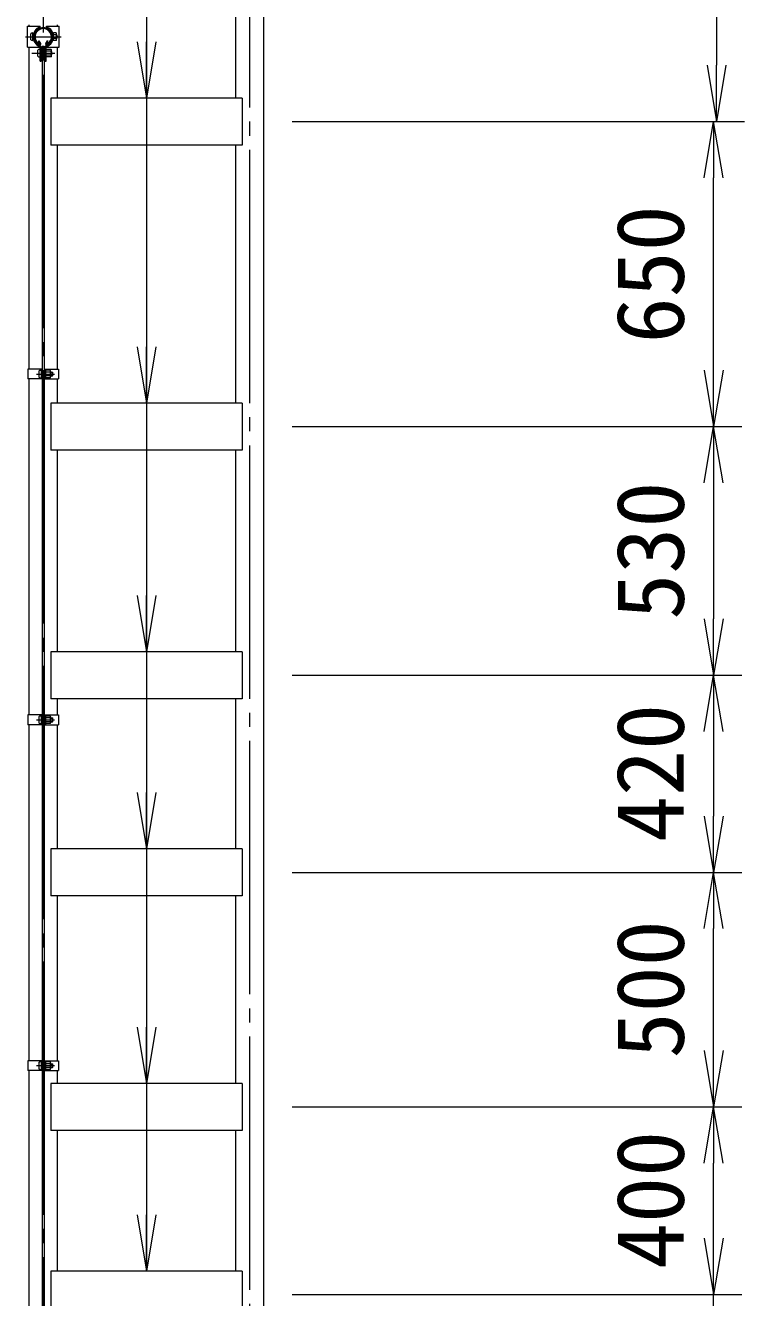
# Model space of a CAD drawing. Units: millimetres, scale not verified. Extents: x -12600 to 12600, y -8910 to 8910.
# Drawn here: x -3885 to -2353, y -4916 to -2205 of the extents above; entities that cross this region are included whole.
import ezdxf
from ezdxf.enums import TextEntityAlignment as Align

# ---------------------------------------------------------------- set-up
doc = ezdxf.new("R2010")
doc.units = ezdxf.units.MM
doc.header["$LTSCALE"] = 30
doc.linetypes.add('LONG_CHAIN', pattern=[21, 18, -1, 1, -1])
for name, color, linetype, lineweight in [('0-3_D-STR1', 1, 'Continuous', 9), ('0-6_D-BMK', 2, 'LONG_CHAIN', 9), ('0-7_D-STR3', 3, 'Continuous', 9), ('0-9_D-STR-DIM', 7, 'Continuous', 9), ('0-A_0', 7, 'Continuous', 9), ('0-D_D-STR-TXT', 7, 'Continuous', 9)]:
    doc.layers.add(name, color=color, linetype=linetype, lineweight=lineweight)
doc.styles.add('ＭＳ ゴシック', font='')
doc.styles.get('ＭＳ ゴシック').set_extended_font_data('MS Gothic')

# ---------------------------------------------------------------- blocks, each defined once
blk = doc.blocks.new('_Open')
at = {"layer": '0-A_0'}
blk.add_line((-30, 5), (0, 0), dxfattribs=at)
blk.add_lwpolyline([(-30, -5), (0, 0), (-30, 0)], dxfattribs=at)

msp = doc.modelspace()

# ---------------------------------------------------------------- linework, layer by layer
at = {"layer": '0-3_D-STR1'}
for p, q in [((-3377.14, -6110), (-3377.14, 2599)), ((-3437.64, -1760), (-3437.64, -2360)), ((-3877.64, -2206.55), (-3877.64, -2203.45)), ((-3817.14, -2206.55), (-3817.14, -2203.45)), ((-3857.58, -2238.3), (-3856.19, -2237.5)), ((-3854.07, -2244.38), (-3857.58, -2238.3)), ((-3852.68, -2243.58), (-3856.19, -2237.5)), ((-3842.11, -2243.58), (-3838.6, -2237.5)), ((-3840.72, -2244.38), (-3837.21, -2238.3)), ((-3837.21, -2238.3), (-3838.6, -2237.5)), ((-3877.64, -2937.5), (-3877.64, -2251.55)), ((-3817.14, -2360), (-3817.14, -2251.55)), ((-3423.39, -2360), (-3831.39, -2360)), ((-3831.39, -2360), (-3831.39, -2460)), ((-3423.39, -2360), (-3423.39, -2460)), ((-3423.39, -2460), (-3831.39, -2460)), ((-3817.14, -2937.5), (-3817.14, -2460)), ((-3437.64, -2460), (-3437.64, -3010)), ((-3877.64, -3674.5), (-3877.64, -2958.5)), ((-3817.14, -3010), (-3817.14, -2958.5)), ((-3423.39, -3010), (-3831.39, -3010)), ((-3831.39, -3010), (-3831.39, -3110)), ((-3423.39, -3010), (-3423.39, -3110)), ((-3423.39, -3110), (-3831.39, -3110)), ((-3817.14, -3540), (-3817.14, -3110)), ((-3437.64, -3110), (-3437.64, -3540)), ((-3423.39, -3540), (-3831.39, -3540)), ((-3831.39, -3540), (-3831.39, -3640)), ((-3423.39, -3540), (-3423.39, -3640)), ((-3423.39, -3640), (-3831.39, -3640)), ((-3817.14, -3674.5), (-3817.14, -3640)), ((-3437.64, -3640), (-3437.64, -3960)), ((-3877.64, -4411.5), (-3877.64, -3695.5)), ((-3817.14, -3960), (-3817.14, -3695.5)), ((-3423.39, -3960), (-3831.39, -3960)), ((-3831.39, -3960), (-3831.39, -4060)), ((-3423.39, -3960), (-3423.39, -4060)), ((-3423.39, -4060), (-3831.39, -4060)), ((-3817.14, -4411.5), (-3817.14, -4060)), ((-3437.64, -4060), (-3437.64, -4460)), ((-3877.64, -5118.45), (-3877.64, -4432.5)), ((-3817.14, -4460), (-3817.14, -4432.5)), ((-3423.39, -4460), (-3831.39, -4460)), ((-3831.39, -4460), (-3831.39, -4560)), ((-3423.39, -4460), (-3423.39, -4560)), ((-3423.39, -4560), (-3831.39, -4560)), ((-3817.14, -4860), (-3817.14, -4560)), ((-3437.64, -4560), (-3437.64, -4860)), ((-3423.39, -4860), (-3831.39, -4860)), ((-3831.39, -4860), (-3831.39, -4960)), ((-3423.39, -4860), (-3423.39, -4960))]:
    msp.add_line(p, q, dxfattribs=at)
for centre, radius, start, end in [((-3847.39, -2229.05), 19.05, 294.32478, 245.67522), ((-3847.39, -2229.05), 17.45, 294.32478, 245.67522), ((-3854.42, -2244.58), 2, 245.67522, 30), ((-3854.42, -2244.58), 0.401, 245.67522, 30), ((-3840.37, -2244.58), 2, 150, 294.32478), ((-3840.37, -2244.58), 0.401, 150, 294.32478)]:
    msp.add_arc(centre, radius, start, end, dxfattribs=at)
at = {"layer": '0-6_D-BMK'}
for p, q in [((-3847.39, 2730), (-3847.39, -6160)), ((-3407.39, -6160), (-3407.39, 2621)), ((-3885.36, -2229.05), (-3809.43, -2229.05)), ((-3871.83, -2264.05), (-3822.96, -2264.05)), ((-3861.94, -2948), (-3823.34, -2948)), ((-3861.94, -3685), (-3823.34, -3685)), ((-3861.94, -4422), (-3823.34, -4422))]:
    msp.add_line(p, q, dxfattribs=at)
at = {"layer": '0-7_D-STR3'}
for p, q in [((-3881.04, -2206.55), (-3854.09, -2206.55)), ((-3881.04, -2251.55), (-3881.04, -2206.55)), ((-3874.19, -2235.55), (-3874.19, -2222.55)), ((-3869.39, -2237.05), (-3869.39, -2221.05)), ((-3854.09, -2210.52), (-3854.88, -2208.36)), ((-3854.09, -2210.52), (-3854.09, -2206.55)), ((-3840.69, -2210.52), (-3840.69, -2206.55)), ((-3840.69, -2206.55), (-3813.74, -2206.55)), ((-3840.69, -2210.52), (-3839.91, -2208.36)), ((-3819.89, -2220.95), (-3825.39, -2220.95)), ((-3825.39, -2237.15), (-3825.39, -2220.95)), ((-3818.89, -2235.28), (-3818.89, -2222.94)), ((-3813.74, -2251.55), (-3813.74, -2206.55)), ((-3869.03, -2225.05), (-3869.39, -2225.05)), ((-3869.03, -2233.05), (-3869.39, -2233.05)), ((-3849.64, -2249.05), (-3849.64, -5120.95)), ((-3849.64, -2249.05), (-3845.14, -2249.05)), ((-3845.14, -2249.05), (-3845.14, -5120.95)), ((-3825.39, -2225.05), (-3825.76, -2225.05)), ((-3825.39, -2233.05), (-3825.76, -2233.05)), ((-3819.89, -2225), (-3825.39, -2225)), ((-3819.89, -2233.1), (-3825.39, -2233.1)), ((-3819.89, -2237.15), (-3825.39, -2237.15)), ((-3818.89, -2225.05), (-3818.39, -2225.05)), ((-3818.89, -2225.05), (-3818.39, -2225.05)), ((-3818.89, -2225.73), (-3818.07, -2225.73)), ((-3818.89, -2232.37), (-3818.07, -2232.37)), ((-3818.89, -2233.05), (-3818.39, -2233.05)), ((-3818.89, -2233.05), (-3818.39, -2233.05)), ((-3818.39, -2233.05), (-3818.39, -2225.05)), ((-3881.04, -2251.55), (-3853.89, -2251.55)), ((-3858.69, -2270.55), (-3858.69, -2257.55)), ((-3853.89, -2281.05), (-3853.89, -2251.48)), ((-3851.59, -2281.05), (-3851.59, -2251.48)), ((-3849.89, -2258.73), (-3851.59, -2258.73)), ((-3849.89, -2269.37), (-3851.59, -2269.37)), ((-3849.89, -2269.37), (-3849.89, -2258.73)), ((-3849.89, -2260.05), (-3849.64, -2260.05)), ((-3849.89, -2268.05), (-3849.64, -2268.05)), ((-3845.14, -2260.05), (-3843.19, -2260.05)), ((-3845.14, -2268.05), (-3843.19, -2268.05)), ((-3843.19, -2281.05), (-3843.19, -2251.48)), ((-3840.89, -2281.05), (-3840.89, -2251.48)), ((-3840.89, -2251.55), (-3813.74, -2251.55)), ((-3830.89, -2255.95), (-3840.89, -2255.95)), ((-3830.89, -2260), (-3840.89, -2260)), ((-3840.89, -2260.05), (-3840.69, -2260.05)), ((-3840.89, -2268.05), (-3840.69, -2268.05)), ((-3830.89, -2268.1), (-3840.89, -2268.1)), ((-3830.89, -2272.15), (-3840.89, -2272.15)), ((-3829.89, -2270.28), (-3829.89, -2257.94)), ((-3829.89, -2268.05), (-3829.89, -2260.05)), ((-3829.89, -2260.73), (-3829.57, -2260.73)), ((-3829.89, -2267.37), (-3829.57, -2267.37)), ((-3853.89, -2281.05), (-3851.59, -2281.05)), ((-3843.19, -2281.05), (-3840.89, -2281.05)), ((-3879.94, -2937.5), (-3879.94, -2958.5)), ((-3849.64, -2937.5), (-3879.94, -2937.5)), ((-3856.74, -2941.5), (-3856.74, -2954.5)), ((-3851.94, -2937.5), (-3851.94, -2958.5)), ((-3851.94, -2940), (-3851.94, -2956)), ((-3845.14, -2937.5), (-3814.84, -2937.5)), ((-3842.84, -2937.5), (-3842.84, -2958.5)), ((-3832.84, -2939.9), (-3842.84, -2939.9)), ((-3842.84, -2939.9), (-3842.84, -2956.1)), ((-3832.84, -2943.95), (-3842.84, -2943.95)), ((-3832.84, -2952.05), (-3842.84, -2952.05)), ((-3831.84, -2941.77), (-3831.84, -2954.11)), ((-3831.84, -2944), (-3827.94, -2944)), ((-3831.84, -2944.68), (-3827.62, -2944.68)), ((-3831.84, -2951.32), (-3827.62, -2951.32)), ((-3831.84, -2952), (-3827.94, -2952)), ((-3827.94, -2944), (-3827.94, -2952)), ((-3814.84, -2937.5), (-3814.84, -2958.5)), ((-3849.64, -2958.5), (-3879.94, -2958.5)), ((-3845.14, -2958.5), (-3814.84, -2958.5)), ((-3832.84, -2956.1), (-3842.84, -2956.1)), ((-3879.94, -3674.5), (-3879.94, -3695.5)), ((-3849.64, -3674.5), (-3879.94, -3674.5)), ((-3856.74, -3678.5), (-3856.74, -3691.5)), ((-3851.94, -3674.5), (-3851.94, -3695.5)), ((-3851.94, -3677), (-3851.94, -3693)), ((-3845.14, -3674.5), (-3814.84, -3674.5)), ((-3842.84, -3674.5), (-3842.84, -3695.5)), ((-3832.84, -3676.9), (-3842.84, -3676.9)), ((-3842.84, -3676.9), (-3842.84, -3693.1)), ((-3832.84, -3680.95), (-3842.84, -3680.95)), ((-3831.84, -3678.77), (-3831.84, -3691.11)), ((-3831.84, -3681), (-3827.94, -3681)), ((-3831.84, -3681.68), (-3827.62, -3681.68)), ((-3827.94, -3681), (-3827.94, -3689)), ((-3814.84, -3674.5), (-3814.84, -3695.5)), ((-3849.64, -3695.5), (-3879.94, -3695.5)), ((-3845.14, -3695.5), (-3814.84, -3695.5)), ((-3832.84, -3689.05), (-3842.84, -3689.05)), ((-3832.84, -3693.1), (-3842.84, -3693.1)), ((-3831.84, -3688.32), (-3827.62, -3688.32)), ((-3831.84, -3689), (-3827.94, -3689)), ((-3879.94, -4411.5), (-3879.94, -4432.5)), ((-3849.64, -4411.5), (-3879.94, -4411.5)), ((-3856.74, -4415.5), (-3856.74, -4428.5)), ((-3851.94, -4411.5), (-3851.94, -4432.5)), ((-3851.94, -4414), (-3851.94, -4430)), ((-3845.14, -4411.5), (-3814.84, -4411.5)), ((-3842.84, -4411.5), (-3842.84, -4432.5)), ((-3832.84, -4413.9), (-3842.84, -4413.9)), ((-3842.84, -4413.9), (-3842.84, -4430.1)), ((-3832.84, -4417.95), (-3842.84, -4417.95)), ((-3831.84, -4415.77), (-3831.84, -4428.11)), ((-3831.84, -4418), (-3827.94, -4418)), ((-3831.84, -4418.68), (-3827.62, -4418.68)), ((-3827.94, -4418), (-3827.94, -4426)), ((-3814.84, -4411.5), (-3814.84, -4432.5)), ((-3849.64, -4432.5), (-3879.94, -4432.5)), ((-3845.14, -4432.5), (-3814.84, -4432.5)), ((-3832.84, -4426.05), (-3842.84, -4426.05)), ((-3832.84, -4430.1), (-3842.84, -4430.1)), ((-3831.84, -4425.32), (-3827.62, -4425.32)), ((-3831.84, -4426), (-3827.94, -4426))]:
    msp.add_line(p, q, dxfattribs=at)
for centre, radius, start, end in [((-3847.39, -2229.05), 22, 109.88306, 249.8367), ((-3847.39, -2229.05), 19.7, 109.88306, 250.16282), ((-3847.39, -2229.05), 19.7, 289.83718, 70.11694), ((-3847.39, -2229.05), 22, 290.1633, 70.11694), ((-3821.44, -2222.98), 2.55, 307.42505, 52.57495), ((-3855.89, -2251.48), 2, 0, 62.72039), ((-3855.89, -2251.48), 4.3, 0, 65.03562), ((-3838.89, -2251.48), 4.3, 114.96438, 180), ((-3838.89, -2251.48), 2, 117.27961, 180), ((-3827.6, -2229.05), 8.7, 332.26063, 27.73937), ((-3821.43, -2235.13), 2.54, 307.21089, 52.78911), ((-3825.89, -2229.05), 8.5, 331.92751, 28.07249), ((-3838.6, -2264.05), 8.7, 332.26063, 27.73937), ((-3832.44, -2257.98), 2.55, 307.42505, 52.57495), ((-3832.43, -2270.13), 2.54, 307.21089, 52.78911), ((-3837.39, -2264.05), 8.5, 331.92751, 28.07249), ((-3840.55, -2948), 8.7, 332.26063, 27.73937), ((-3834.38, -2941.93), 2.54, 307.21089, 52.78911), ((-3834.39, -2954.08), 2.55, 307.42505, 52.57495), ((-3835.44, -2948), 8.5, 331.92751, 28.07249), ((-3840.55, -3685), 8.7, 332.26063, 27.73937), ((-3834.38, -3678.93), 2.54, 307.21089, 52.78911), ((-3835.44, -3685), 8.5, 331.92751, 28.07249), ((-3834.39, -3691.08), 2.55, 307.42505, 52.57495), ((-3840.55, -4422), 8.7, 332.26063, 27.73937), ((-3834.38, -4415.93), 2.54, 307.21089, 52.78911), ((-3835.44, -4422), 8.5, 331.92751, 28.07249), ((-3834.39, -4428.08), 2.55, 307.42505, 52.57495)]:
    msp.add_arc(centre, radius, start, end, dxfattribs=at)
for centre, start_param, end_param in [((-3869.39, -2222.55), 1.5707963, 3.1415927), ((-3869.39, -2235.55), 3.1415927, 4.712389), ((-3853.89, -2257.55), 1.5707963, 3.1415927), ((-3853.89, -2270.55), 3.1415927, 4.712389), ((-3851.94, -2941.5), 1.5707963, 3.1415927), ((-3851.94, -2954.5), 3.1415927, 4.712389), ((-3851.94, -3678.5), 1.5707963, 3.1415927), ((-3851.94, -3691.5), 3.1415927, 4.712389), ((-3851.94, -4415.5), 1.5707963, 3.1415927), ((-3851.94, -4428.5), 3.1415927, 4.712389)]:
    msp.add_ellipse(centre, major_axis=(4.8, 0), ratio=0.3125, start_param=start_param, end_param=end_param, dxfattribs=at)
at = {"layer": '0-9_D-STR-DIM'}
for p, q in [((-2412.8, -1830), (-2412.8, -2290)), ((-3317.14, -2410), (-2352.8, -2410)), ((-3317.14, -2410), (-2358.72, -2410)), ((-2418.72, -2940), (-2418.72, -2530)), ((-3317.14, -3060), (-2358.72, -3060)), ((-3317.14, -3060), (-2358.72, -3060)), ((-2418.72, -3180), (-2418.72, -3470)), ((-3317.14, -3590), (-2358.72, -3590)), ((-3317.14, -3590), (-2358.72, -3590)), ((-2418.72, -3710), (-2418.72, -3890)), ((-3317.14, -4010), (-2358.72, -4010)), ((-3317.14, -4010), (-2358.72, -4010)), ((-2418.72, -4390), (-2418.72, -4130)), ((-3317.14, -4510), (-2358.72, -4510)), ((-3317.14, -4510), (-2358.72, -4510)), ((-2418.72, -4790), (-2418.72, -4630)), ((-2418.72, -4790), (-2418.72, -4670)), ((-3317.14, -4910), (-2358.72, -4910)), ((-3317.14, -4910), (-2358.72, -4910)), ((-2418.72, -5210), (-2418.72, -4910))]:
    msp.add_line(p, q, dxfattribs=at)
at = {"layer": '0-D_D-STR-TXT'}
for q in [(-3627.39, -4858), (-3627.39, -4458), (-3627.39, -3958), (-3627.39, -3538), (-3627.39, -3008), (-3627.39, -2358)]:
    msp.add_line((-3627.39, 1283.56), q, dxfattribs=at)

# ---------------------------------------------------------------- block references
at = {"layer": '0-9_D-STR-DIM', "xscale": 4, "yscale": 4}
for p, rotation in [((-2412.8, -2410), 270), ((-2418.72, -2410), 90), ((-2418.72, -3060), 270), ((-2418.72, -3060), 90), ((-2418.72, -3590), 270), ((-2418.72, -3590), 90), ((-2418.72, -4010), 270), ((-2418.72, -4010), 90), ((-2418.72, -4510), 270), ((-2418.72, -4510), 90), ((-2418.72, -4910), 270), ((-2418.72, -4910), 270)]:
    msp.add_blockref('_Open', p, dxfattribs=dict(at, rotation=rotation))
at = {"layer": '0-D_D-STR-TXT', "xscale": 4, "yscale": 4, "rotation": 270}
for p in [(-3627.39, -2360), (-3627.39, -3010), (-3627.39, -3540), (-3627.39, -3960), (-3627.39, -4460), (-3627.39, -4860)]:
    msp.add_blockref('_Open', p, dxfattribs=at)

# ---------------------------------------------------------------- texts
at = {"layer": '0-9_D-STR-DIM', "style": 'ＭＳ ゴシック'}
for s, p in [('650', (-2438.96, -2882.75)), ('530', (-2438.96, -3471.63)), ('420', (-2438.96, -3945.5)), ('500', (-2438.96, -4406.63)), ('400', (-2438.96, -4855.5))]:
    msp.add_text(s, height=144.3, rotation=90, dxfattribs=at).set_placement(p, align=Align.BOTTOM_LEFT)

doc.saveas('drawing.dxf')
